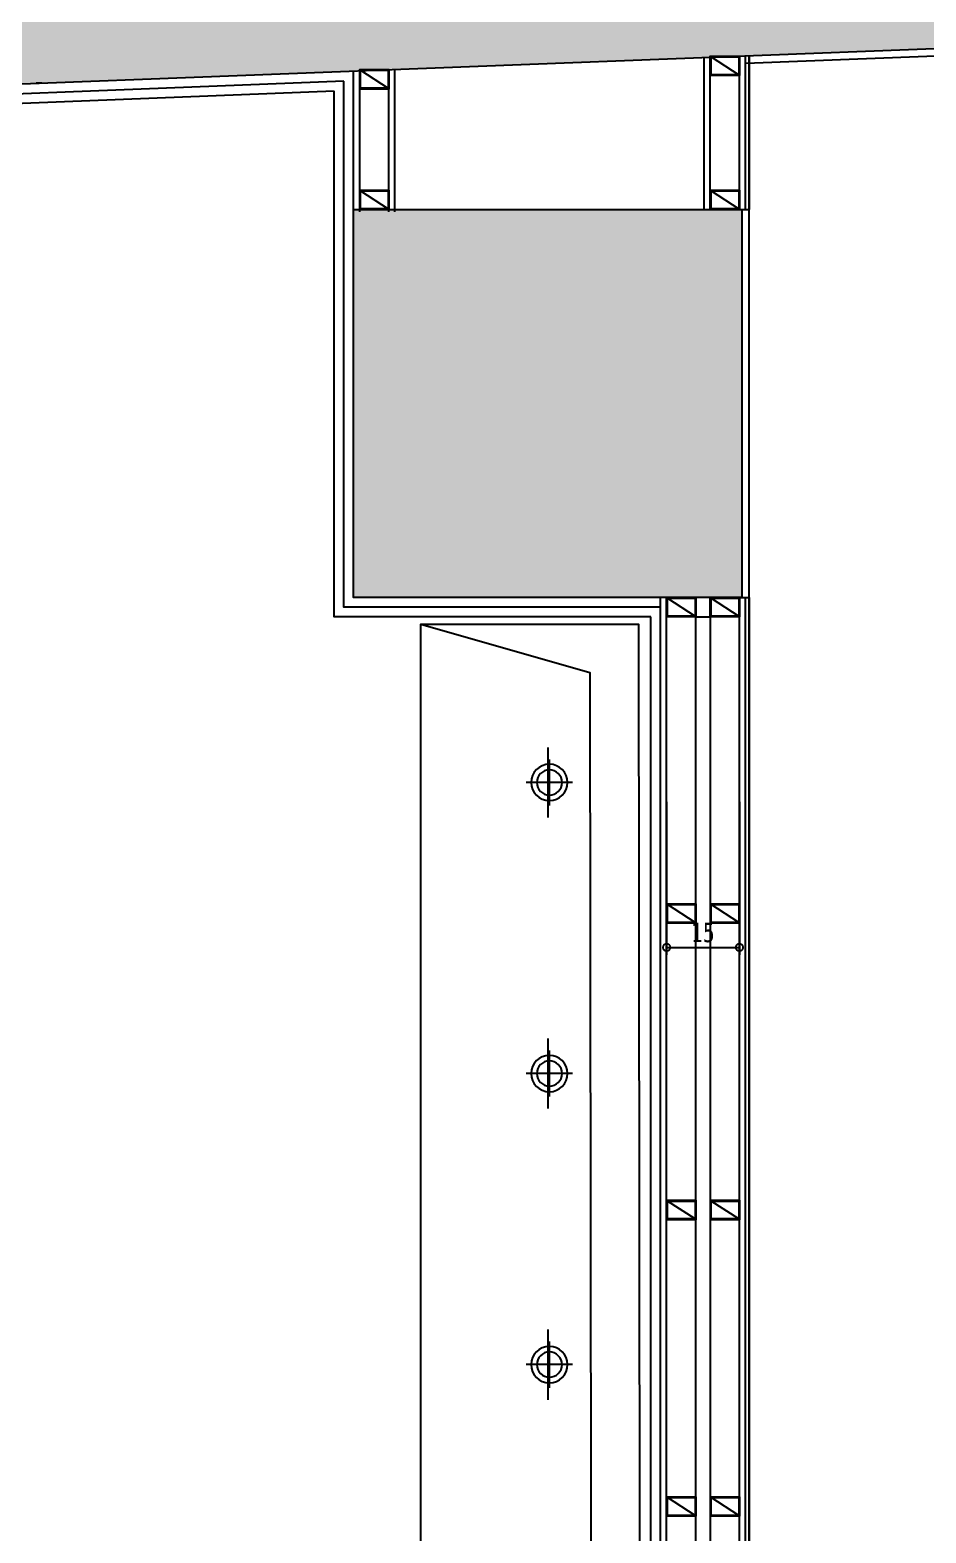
# Model space of a CAD drawing. Header units: millimetres. Extents: x -29311 to -3405, y 28913 to 42880.
# Drawn here: x -16707.9 to -16523.3, y 36493.8 to 36803.6 of the extents above; entities that cross this region are included whole.
import ezdxf

# ---------------------------------------------------------------- set-up
doc = ezdxf.new("R2010")
doc.units = ezdxf.units.MM
doc.linetypes.add('AM_DIN_G_W050', pattern=[13.75, 9.75, -1.5, 1, -1.5])
for name, color, linetype in [('A-BA', 1, 'Continuous'), ('A-DUVAR-ALCIPAN', 9, 'Continuous'), ('A-DUVAR-ALCIPAN-CELIK', 144, 'Continuous'), ('A-KAPLAMA-SERAMIK', 31, 'Continuous'), ('A-OLCU-IC', 126, 'Continuous'), ('A-SIVA-ALCIPAN', 247, 'Continuous'), ('A-SIVA-IC', 97, 'Continuous'), ('A-TEFRIS-SABIT', 177, 'Continuous')]:
    doc.layers.add(name, color=color, linetype=linetype)
doc.layers.add('tarama-betonarme', color=252, linetype='Continuous', lineweight=13)
doc.styles.add('Dimension Text', font='tahoma.ttf', dxfattribs={"width": 0.8})
doc.dimstyles.new('AYG-OLCU 1 to 2', dxfattribs={"dimtxt": 4, "dimasz": 3, "dimexe": 1.5, "dimexo": 1, "dimgap": 1, "dimtad": 1, "dimdec": 0, "dimdsep": 46, "dimtxsty": 'Dimension Text', "dimblk": 'DOTSMALL', "dimcen": 0, "dimclrd": 256, "dimclre": 256, "dimclrt": 256, "dimadec": 0, "dimazin": 0, "dimtfac": 1, "dimtdec": 0, "dimtofl": 0, "dimtmove": 1, "dimatfit": 3, "dimfxl": 1, "dimarcsym": 0})
pattern_1 = [(45, (-65876.5644, 50245.5134), (-4.4194174, 4.4194174), []), (45, (-65872.145, 50245.5134), (-4.4194174, 4.4194174), [7.8125, -1.5625, 0, -1.5625])]

# ---------------------------------------------------------------- blocks, each defined once
blk = doc.blocks.new('LV')
at = {"layer": 'A-TEFRIS-SABIT', "color": 4, "linetype": 'AM_DIN_G_W050', "ltscale": 2}
for p, q in [((82816.3, 16382.68), (82816.3, 16392.21)), ((82816.55, 16380.21), (82816.55, 16394.65)), ((82811.53, 16387.45), (82821.07, 16387.45)), ((82816.55, 16320.21), (82816.55, 16334.65)), ((82816.3, 16322.68), (82816.3, 16332.21)), ((82811.53, 16327.45), (82821.07, 16327.45)), ((82816.55, 16260.21), (82816.55, 16274.65)), ((82816.3, 16262.68), (82816.3, 16272.21)), ((82811.53, 16267.45), (82821.07, 16267.45)), ((82816.3, 16202.68), (82816.3, 16212.21)), ((82816.55, 16200.21), (82816.55, 16214.65)), ((82811.53, 16207.45), (82821.07, 16207.45))]:
    blk.add_line(p, q, dxfattribs=at)
at = {"layer": 'A-TEFRIS-SABIT'}
for points in [[(82797.69, 16169.2), (82842.82, 16169.2), (82842.82, 16420.1), (82797.96, 16420.1)], [(82807.7, 16179.2), (82842.82, 16169.2), (82842.82, 16420.1), (82807.95, 16410.1)]]:
    blk.add_lwpolyline(points, close=True, dxfattribs=at)
for centre, radius in [((82816.3, 16387.45), 3.75), ((82816.3, 16387.45), 2.6), ((82816.3, 16327.45), 3.75), ((82816.3, 16327.45), 2.6), ((82816.3, 16267.45), 3.75), ((82816.3, 16267.45), 2.6), ((82816.3, 16207.45), 3.75), ((82816.3, 16207.45), 2.6)]:
    blk.add_circle(centre, radius, dxfattribs=at)
blk = doc.blocks.new('40 60')
at = {"layer": 'A-DUVAR-ALCIPAN-CELIK'}
for points in [[(82132.16, 6001.66), (82132.16, 6007.66), (82128.16, 6007.66), (82128.16, 6001.66)], [(82132.01, 6001.81), (82132.01, 6007.51), (82128.31, 6007.51), (82128.31, 6001.81)]]:
    blk.add_lwpolyline(points, close=True, dxfattribs=at)
blk.add_lwpolyline([(82128.31, 6007.51), (82132.01, 6001.81)], dxfattribs=at)
blk = doc.blocks.new('_DotSmall')
at = {"color": 0, "linetype": 'ByBlock', "const_width": 0.5}
blk.add_lwpolyline([(-0.0625, 0, 1), (0.0625, 0, 1)], format="xyb", close=True, dxfattribs=at)
blk = doc.blocks.new('*D400')
at = {"layer": 'A-OLCU-IC', "lineweight": -2, "transparency": 16777216}
for p, q in [((-16576.74, 36644.53), (-16576.74, 36613.03)), ((-16561.74, 36644.53), (-16561.74, 36613.03)), ((-16576.74, 36614.53), (-16561.74, 36614.53))]:
    blk.add_line(p, q, dxfattribs=at)
at = {"layer": 'DEFPOINTS', "color": 0, "transparency": 16777216}
for p in [(-16576.74, 36677.9), (-16561.74, 36677.9), (-16561.74, 36614.53)]:
    blk.add_point(p, dxfattribs=at)
at = {"layer": 'A-OLCU-IC', "lineweight": -2, "transparency": 16777216, "xscale": 3, "yscale": 3, "zscale": 3, "rotation": 180}
blk.add_blockref('_DotSmall', (-16576.74, 36614.53), dxfattribs=at)
at = {"layer": 'A-OLCU-IC', "lineweight": -2, "transparency": 16777216, "xscale": 3, "yscale": 3, "zscale": 3}
blk.add_blockref('_DotSmall', (-16561.74, 36614.53), dxfattribs=at)
at = {"layer": 'A-OLCU-IC', "transparency": 16777216, "insert": (-16569.24, 36617.57), "char_height": 4, "attachment_point": 5, "style": 'Dimension Text'}
blk.add_mtext('15', dxfattribs=at)

msp = doc.modelspace()

# ---------------------------------------------------------------- hatches: boundary and pattern name
at = {"layer": 'tarama-betonarme'}
h = msp.add_hatch(dxfattribs=at)
h.set_pattern_fill('ANSI35', color=256, scale=25, style=0)
h.set_pattern_definition(pattern_1)
h.paths.add_polyline_path([(-18785.37, 34895.54), (-19021.29, 36702.95), (-14216.73, 36889.18), (-13835.02, 34913.14)], flags=16)
h.paths.add_polyline_path([(-18811.7, 34865.45), (-19055.29, 36731.65), (-14192.15, 36920.15), (-13798.7, 34883.26)])
h = msp.add_hatch(dxfattribs=at)
h.set_pattern_fill('ANSI35', color=256, scale=25, style=0)
h.set_pattern_definition(pattern_1)
h.paths.add_polyline_path([(-15811.24, 36766.65), (-15731.24, 36766.65), (-15731.24, 36686.65), (-15811.24, 36686.65)])
h.paths.add_polyline_path([(-16641.24, 36766.65), (-16561.24, 36766.65), (-16561.24, 36686.65), (-16641.24, 36686.65)])
h.paths.add_polyline_path([(-17471.24, 36766.65), (-17391.24, 36766.65), (-17391.24, 36686.65), (-17471.24, 36686.65)])
h.paths.add_polyline_path([(-14265.74, 36766.65), (-14185.74, 36766.65), (-14185.74, 36686.65), (-14265.74, 36686.65)])
h = msp.add_hatch(dxfattribs=at)
h.set_pattern_fill('ANSI35', color=256, scale=25, style=0)
h.set_pattern_definition([(45, (-65876.5644, 50245.5134), (-4.4194174, 4.4194174), []), (45, (-65872.145, 50245.5134), (-4.4194174, 4.4194174), [7.8125, -1.5625, 0, -1.5625])])
h.paths.add_polyline_path([(-15811.24, 36766.65), (-15731.24, 36766.65), (-15731.24, 36686.65), (-15811.24, 36686.65)])
h.paths.add_polyline_path([(-16641.24, 36766.65), (-16561.24, 36766.65), (-16561.24, 36686.65), (-16641.24, 36686.65)])
h.paths.add_polyline_path([(-17471.24, 36766.65), (-17391.24, 36766.65), (-17391.24, 36686.65), (-17471.24, 36686.65)])
h.paths.add_polyline_path([(-14265.74, 36766.65), (-14185.74, 36766.65), (-14185.74, 36686.65), (-14265.74, 36686.65)])

# ---------------------------------------------------------------- linework, layer by layer
at = {"layer": 'A-BA'}
msp.add_line((-18125.74, 36737.66), (-14190.99, 36890.17), dxfattribs=at)
msp.add_lwpolyline([(-16641.24, 36766.65), (-16561.24, 36766.65), (-16561.24, 36686.65), (-16641.24, 36686.65)], close=True, dxfattribs=at)
msp.add_lwpolyline([(-16641.24, 36766.65), (-16561.24, 36766.65), (-16561.24, 36686.65), (-16641.24, 36686.65)], close=True, dxfattribs=at)
at = {"layer": 'A-DUVAR-ALCIPAN'}
for p, q in [((-16632.74, 36766.13), (-16632.74, 36795.53)), ((-16568.99, 36766.65), (-16568.99, 36798)), ((-16567.74, 36766.65), (-16567.74, 36798.05)), ((-16561.74, 36766.65), (-16561.74, 36798.28)), ((-16560.49, 36766.65), (-16560.49, 36798.33)), ((-16641.24, 36766.13), (-16641.24, 36795.2)), ((-16639.99, 36766.13), (-16639.99, 36795.25)), ((-16633.99, 36766.13), (-16633.99, 36795.48)), ((-16577.99, 36374.27), (-16577.99, 36686.65)), ((-16576.74, 36373.02), (-16576.74, 36686.65)), ((-16561.74, 36367.02), (-16561.74, 36686.65)), ((-16560.49, 36365.77), (-16560.49, 36686.64))]:
    msp.add_line(p, q, dxfattribs=at)
at = {"layer": 'A-DUVAR-ALCIPAN-CELIK'}
msp.add_lwpolyline([(-16570.74, 36682.65), (-16567.74, 36682.65), (-16567.74, 36377.02), (-16570.74, 36377.02)], close=True, dxfattribs=at)
at = {"layer": 'A-KAPLAMA-SERAMIK', "ltscale": 0.1}
msp.add_line((-16579.99, 36376.27), (-16579.99, 36682.64), dxfattribs=at)
for points in [[(-16645.24, 36791.04), (-16884.86, 36781.56)], [(-16579.99, 36682.64), (-16645.24, 36682.64), (-16645.24, 36791.04)]]:
    msp.add_lwpolyline(points, dxfattribs=at)
at = {"layer": 'A-SIVA-ALCIPAN'}
for p, q in [((-16559.74, 36798.36), (-16559.74, 36766.65)), ((-16559.74, 36766.65), (-16559.74, 36798.36)), ((-16559.74, 36365.02), (-16559.74, 36686.64)), ((-16559.74, 36686.64), (-16559.74, 36376.27))]:
    msp.add_line(p, q, dxfattribs=at)
at = {"layer": 'A-SIVA-IC'}
for points in [[(-16560.43, 36796.83), (-15812.74, 36825.81)], [(-16643.24, 36793.12), (-16886.86, 36783.48)], [(-16577.99, 36684.64), (-16643.24, 36684.64), (-16643.24, 36793.12)], [(-16561.74, 36766.65), (-16559.74, 36766.65)], [(-16559.74, 36686.64), (-16559.74, 36766.65)], [(-16561.74, 36686.64), (-16559.74, 36686.64)]]:
    msp.add_lwpolyline(points, dxfattribs=at)
at = {"layer": 'A-TEFRIS-SABIT'}
msp.add_line((-16705.47, 36792.66), (-16706.67, 36792.66), dxfattribs=at)

# ---------------------------------------------------------------- block references
at = {"layer": 'A-DUVAR-ALCIPAN-CELIK', "xscale": -1}
for p, rotation in [((-10560.08, 118926.44), 90), ((-10632.33, 118923.64), 90), ((-10632.33, 118898.81), 90), ((-10560.08, 118898.81), 90), ((-10569.08, 118814.81), 90), ((-10560.08, 118814.81), 90), ((-22578.39, -45508.63), 270), ((-22569.39, -45508.63), 270), ((-22578.39, -45569.76), 270), ((-22569.39, -45569.76), 270), ((-22578.39, -45630.88), 270), ((-22569.39, -45630.88), 270)]:
    msp.add_blockref('40 60', p, dxfattribs=dict(at, rotation=rotation))
at = {"layer": 'A-TEFRIS-SABIT', "xscale": -1}
msp.add_blockref('LV', (66215.4, 20261.08), dxfattribs=at)

# ---------------------------------------------------------------- dimensions: what is measured, and where the dimension line sits
at = {"layer": 'A-OLCU-IC'}
dim = msp.add_linear_dim(base=(-16561.74, 36614.53), p1=(-16576.74, 36677.9), p2=(-16561.74, 36677.9), dimstyle='AYG-OLCU 1 to 2', override={"dimfxl": 30, "dimfxlon": 1}, dxfattribs=at)
dim.commit()
dim.dimension.update_dxf_attribs({"geometry": '*D400', "text_midpoint": (-16569.24, 36617.57)})

doc.saveas('drawing.dxf')
